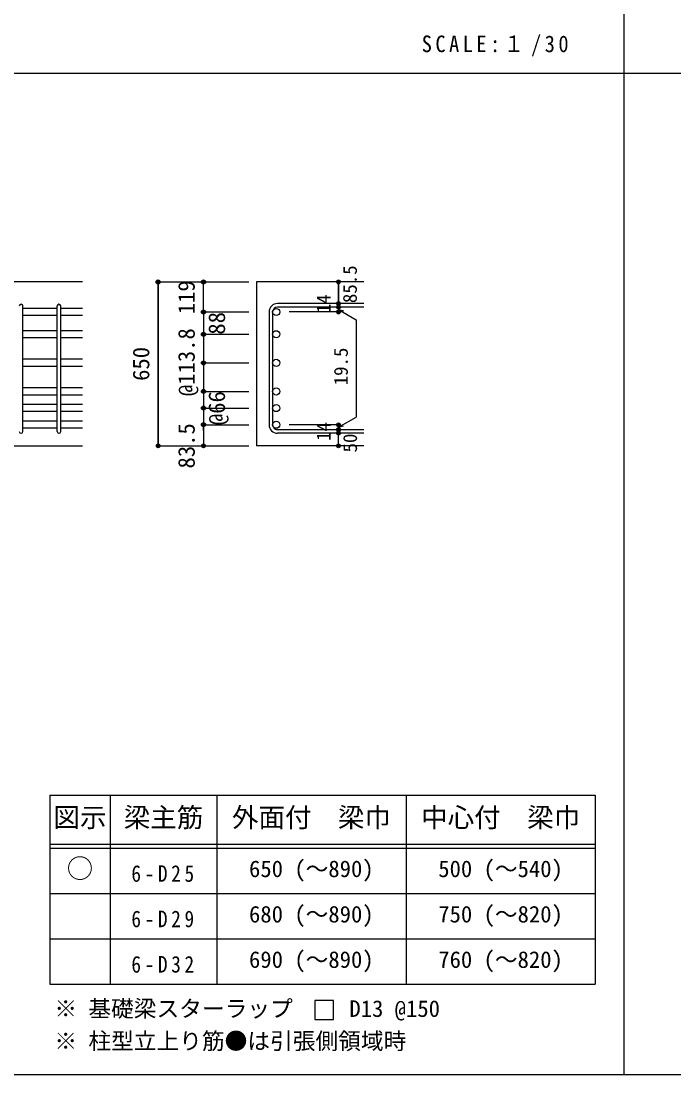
# Model space of a CAD drawing. Units: millimetres at full size, sheet at 1:30, with parts at other scales. Extents: x -5973 to 5954, y -4195 to 4201.
# Drawn here: x -3514 to -927, y -4195 to -15 of the extents above; entities that cross this region are included whole.
import ezdxf
from ezdxf.enums import TextEntityAlignment as Align

# ---------------------------------------------------------------- set-up
doc = ezdxf.new("R2010")
doc.units = ezdxf.units.MM
doc.header["$LTSCALE"] = 30
doc.header["$PDMODE"] = 32
doc.header["$PDSIZE"] = 15
for name, color, linetype in [('0-1_躯体線', 2, 'Continuous'), ('0-5_基礎梁筋', 7, 'Continuous'), ('0-6_スタラップ筋', 7, 'Continuous'), ('0-D_寸法', 4, 'Continuous'), ('6-7_文字', 7, 'Continuous'), ('6-E_枠', 7, 'Continuous'), ('F-0_枠', 6, 'Continuous')]:
    doc.layers.add(name, color=color, linetype=linetype)
doc.styles.add('ＭＳ ゴシック', font='')
doc.styles.get('ＭＳ ゴシック').set_extended_font_data('MS Gothic')

msp = doc.modelspace()

# ---------------------------------------------------------------- linework, layer by layer
at = {"layer": '0-1_躯体線'}
for p, q in [((-3270.8, -1049.89), (-4920.8, -1049.89)), ((-2155.8, -1049.89), (-2580.8, -1049.89)), ((-2580.8, -1049.89), (-2580.8, -1699.89)), ((-3670.8, -1699.89), (-3270.8, -1699.89)), ((-2155.8, -1699.89), (-2580.8, -1699.89))]:
    msp.add_line(p, q, dxfattribs=at)
at = {"layer": '0-5_基礎梁筋'}
for p, q in [((-3370.8, -1155.09), (-3506.8, -1155.09)), ((-3270.8, -1155.09), (-3356.8, -1155.09)), ((-3370.8, -1183.09), (-3506.8, -1183.09)), ((-3270.8, -1183.09), (-3356.8, -1183.09)), ((-3370.8, -1243.39), (-3506.8, -1243.39)), ((-3270.8, -1243.39), (-3356.8, -1243.39)), ((-3370.8, -1271.39), (-3506.8, -1271.39)), ((-3270.8, -1271.39), (-3356.8, -1271.39)), ((-3370.8, -1356.89), (-3506.8, -1356.89)), ((-3270.8, -1356.89), (-3356.8, -1356.89)), ((-3370.8, -1384.89), (-3506.8, -1384.89)), ((-3270.8, -1384.89), (-3356.8, -1384.89)), ((-3370.8, -1470.39), (-3506.8, -1470.39)), ((-3370.8, -1498.39), (-3506.8, -1498.39)), ((-3270.8, -1470.39), (-3356.8, -1470.39)), ((-3270.8, -1498.39), (-3356.8, -1498.39)), ((-3370.8, -1536.39), (-3506.8, -1536.39)), ((-3270.8, -1536.39), (-3356.8, -1536.39)), ((-3370.8, -1564.39), (-3506.8, -1564.39)), ((-3270.8, -1564.39), (-3356.8, -1564.39)), ((-3370.8, -1602.39), (-3506.8, -1602.39)), ((-3270.8, -1602.39), (-3356.8, -1602.39)), ((-3370.8, -1630.39), (-3506.8, -1630.39)), ((-3270.8, -1630.39), (-3356.8, -1630.39))]:
    msp.add_line(p, q, dxfattribs=at)
at = {"layer": '0-5_基礎梁筋', "color": 3}
for centre in [(-2502.8, -1169.09), (-2502.8, -1257.39), (-2502.8, -1370.89), (-2502.8, -1484.39), (-2502.8, -1550.39), (-2502.8, -1616.39)]:
    msp.add_circle(centre, 14, dxfattribs=at)
at = {"layer": '0-6_スタラップ筋'}
for p, q in [((-3506.8, -1642.89), (-3506.8, -1145.09)), ((-3370.8, -1642.89), (-3370.8, -1145.09)), ((-3356.8, -1642.89), (-3356.8, -1145.09)), ((-2530.8, -1169.09), (-2530.8, -1616.39)), ((-2516.8, -1169.09), (-2516.8, -1616.39)), ((-2155.8, -1135.59), (-2497.3, -1135.59)), ((-2155.8, -1149.59), (-2497.3, -1149.59)), ((-2155.8, -1635.89), (-2497.3, -1635.89)), ((-2155.8, -1649.89), (-2497.3, -1649.89))]:
    msp.add_line(p, q, dxfattribs=at)
for centre, radius, start, end in [((-3513.8, -1145.09), 7, 0, 180), ((-3363.8, -1145.09), 7, 0, 180), ((-2497.3, -1169.09), 33.5, 90, 180), ((-2497.3, -1169.09), 19.5, 90, 180), ((-2497.3, -1616.39), 33.5, 180, 270), ((-2497.3, -1616.39), 19.5, 180, 270), ((-3513.8, -1642.89), 7, 180, 0), ((-3363.8, -1642.89), 7, 180, 0)]:
    msp.add_arc(centre, radius, start, end, dxfattribs=at)
at = {"layer": '0-D_寸法'}
for p, q in [((-2970.8, -1049.89), (-2970.8, -1699.89)), ((-2970.8, -1049.89), (-2790.8, -1049.89)), ((-2970.8, -1049.89), (-2790.8, -1049.89)), ((-2970.8, -1699.89), (-2970.8, -1049.89)), ((-2790.8, -1049.89), (-2610.8, -1049.89)), ((-2790.8, -1049.89), (-2610.8, -1049.89)), ((-2790.8, -1169.09), (-2790.8, -1049.89)), ((-2790.8, -1169.09), (-2790.8, -1049.89)), ((-2790.8, -1169.09), (-2610.8, -1169.09)), ((-2790.8, -1169.09), (-2610.8, -1169.09)), ((-2790.8, -1169.09), (-2790.8, -1248.59)), ((-2790.8, -1169.09), (-2790.8, -1639.36)), ((-2790.8, -1169.09), (-2790.8, -1624.89)), ((-2255.8, -1169.09), (-2451.89, -1169.09)), ((-2255.8, -1149.59), (-2255.8, -1135.59)), ((-2255.8, -1149.59), (-2255.8, -1169.09)), ((-2255.8, -1159.34), (-2236.48, -1164.52)), ((-2255.8, -1159.34), (-2185.74, -1199.79)), ((-2185.74, -1199.79), (-2185.74, -1585.7)), ((-2790.8, -1257.39), (-2610.8, -1257.39)), ((-2790.8, -1257.39), (-2610.8, -1257.39)), ((-2790.8, -1370.89), (-2610.8, -1370.89)), ((-2790.8, -1370.89), (-2610.8, -1370.89)), ((-2790.8, -1484.39), (-2610.8, -1484.39)), ((-2790.8, -1484.39), (-2610.8, -1484.39)), ((-2790.8, -1550.39), (-2610.8, -1550.39)), ((-2255.8, -1626.14), (-2185.74, -1585.7)), ((-2790.8, -1616.39), (-2610.8, -1616.39)), ((-2790.8, -1639.36), (-2790.8, -1616.39)), ((-2790.8, -1616.39), (-2790.8, -1699.89)), ((-2255.8, -1616.39), (-2451.89, -1616.39)), ((-2255.8, -1635.89), (-2255.8, -1616.39)), ((-2255.8, -1626.14), (-2236.48, -1620.97)), ((-2255.8, -1649.89), (-2255.8, -1635.89)), ((-2255.8, -1699.89), (-2255.8, -1649.89)), ((-2970.8, -1699.89), (-2790.8, -1699.89)), ((-2790.8, -1699.89), (-2610.8, -1699.89))]:
    msp.add_line(p, q, dxfattribs=at)
msp.add_lwpolyline([(-2255.8, -1049.89), (-2255.8, -1135.59), (-2255.8, -1049.89)], dxfattribs=at)
for centre, radius in [((-2970.8, -1049.89), 8), ((-2970.8, -1049.89), 7.2), ((-2970.8, -1049.89), 6.4), ((-2970.8, -1049.89), 5.6), ((-2790.8, -1049.89), 8), ((-2790.8, -1049.89), 7.2), ((-2790.8, -1049.89), 6.4), ((-2790.8, -1049.89), 5.6), ((-2970.8, -1049.89), 4.8), ((-2970.8, -1049.89), 4), ((-2970.8, -1049.89), 3.2), ((-2970.8, -1049.89), 2.4), ((-2970.8, -1049.89), 1.6), ((-2970.8, -1049.89), 0.8), ((-2790.8, -1049.89), 4.8), ((-2790.8, -1049.89), 4), ((-2790.8, -1049.89), 3.2), ((-2790.8, -1049.89), 2.4), ((-2790.8, -1049.89), 1.6), ((-2790.8, -1049.89), 0.8), ((-2255.8, -1049.89), 4), ((-2255.8, -1049.89), 3.6), ((-2255.8, -1049.89), 3.2), ((-2255.8, -1049.89), 2.8), ((-2255.8, -1049.89), 2.4), ((-2255.8, -1049.89), 2), ((-2255.8, -1049.89), 1.6), ((-2255.8, -1049.89), 1.2), ((-2255.8, -1049.89), 0.8), ((-2255.8, -1049.89), 0.4), ((-2790.8, -1169.09), 8), ((-2790.8, -1169.09), 7.2), ((-2790.8, -1169.09), 6.4), ((-2790.8, -1169.09), 5.6), ((-2790.8, -1169.09), 4.8), ((-2790.8, -1169.09), 4), ((-2790.8, -1169.09), 3.2), ((-2790.8, -1169.09), 2.4), ((-2790.8, -1169.09), 1.6), ((-2790.8, -1169.09), 0.8), ((-2255.8, -1135.59), 4), ((-2255.8, -1149.59), 4), ((-2255.8, -1169.09), 4), ((-2255.8, -1135.59), 3.6), ((-2255.8, -1149.59), 3.6), ((-2255.8, -1169.09), 3.6), ((-2255.8, -1135.59), 3.2), ((-2255.8, -1149.59), 3.2), ((-2255.8, -1169.09), 3.2), ((-2255.8, -1135.59), 2.8), ((-2255.8, -1149.59), 2.8), ((-2255.8, -1169.09), 2.8), ((-2255.8, -1135.59), 2.4), ((-2255.8, -1149.59), 2.4), ((-2255.8, -1169.09), 2.4), ((-2255.8, -1135.59), 2), ((-2255.8, -1149.59), 2), ((-2255.8, -1169.09), 2), ((-2255.8, -1135.59), 1.6), ((-2255.8, -1149.59), 1.6), ((-2255.8, -1169.09), 1.6), ((-2255.8, -1135.59), 1.2), ((-2255.8, -1149.59), 1.2), ((-2255.8, -1169.09), 1.2), ((-2255.8, -1135.59), 0.8), ((-2255.8, -1149.59), 0.8), ((-2255.8, -1169.09), 0.8), ((-2255.8, -1135.59), 0.4), ((-2255.8, -1149.59), 0.4), ((-2255.8, -1169.09), 0.4), ((-2790.8, -1257.39), 8), ((-2790.8, -1257.39), 7.2), ((-2790.8, -1257.39), 6.4), ((-2790.8, -1257.39), 5.6), ((-2790.8, -1257.39), 4.8), ((-2790.8, -1257.39), 4), ((-2790.8, -1257.39), 3.2), ((-2790.8, -1257.39), 2.4), ((-2790.8, -1257.39), 1.6), ((-2790.8, -1257.39), 0.8), ((-2790.8, -1370.89), 8), ((-2790.8, -1370.89), 7.2), ((-2790.8, -1370.89), 6.4), ((-2790.8, -1370.89), 5.6), ((-2790.8, -1370.89), 4.8), ((-2790.8, -1370.89), 4), ((-2790.8, -1370.89), 3.2), ((-2790.8, -1370.89), 2.4), ((-2790.8, -1370.89), 1.6), ((-2790.8, -1370.89), 0.8), ((-2790.8, -1484.39), 8), ((-2790.8, -1484.39), 7.2), ((-2790.8, -1484.39), 6.4), ((-2790.8, -1484.39), 5.6), ((-2790.8, -1484.39), 4.8), ((-2790.8, -1484.39), 4), ((-2790.8, -1484.39), 3.2), ((-2790.8, -1484.39), 2.4), ((-2790.8, -1484.39), 1.6), ((-2790.8, -1484.39), 0.8), ((-2790.8, -1550.39), 8), ((-2790.8, -1550.39), 7.2), ((-2790.8, -1550.39), 6.4), ((-2790.8, -1550.39), 5.6), ((-2790.8, -1550.39), 4.8), ((-2790.8, -1550.39), 4), ((-2790.8, -1550.39), 3.2), ((-2790.8, -1550.39), 2.4), ((-2790.8, -1550.39), 1.6), ((-2790.8, -1550.39), 0.8), ((-2790.8, -1616.39), 8), ((-2790.8, -1616.39), 7.2), ((-2790.8, -1616.39), 6.4), ((-2790.8, -1616.39), 5.6), ((-2790.8, -1616.39), 4.8), ((-2790.8, -1616.39), 4), ((-2790.8, -1616.39), 3.2), ((-2790.8, -1616.39), 2.4), ((-2790.8, -1616.39), 1.6), ((-2790.8, -1616.39), 0.8), ((-2255.8, -1616.39), 4), ((-2255.8, -1616.39), 3.6), ((-2255.8, -1616.39), 3.2), ((-2255.8, -1616.39), 2.8), ((-2255.8, -1616.39), 2.4), ((-2255.8, -1616.39), 2), ((-2255.8, -1616.39), 1.6), ((-2255.8, -1616.39), 1.2), ((-2255.8, -1616.39), 0.8), ((-2255.8, -1616.39), 0.4), ((-2255.8, -1635.89), 4), ((-2255.8, -1649.89), 4), ((-2255.8, -1635.89), 3.6), ((-2255.8, -1649.89), 3.6), ((-2255.8, -1635.89), 3.2), ((-2255.8, -1649.89), 3.2), ((-2255.8, -1635.89), 2.8), ((-2255.8, -1649.89), 2.8), ((-2255.8, -1635.89), 2.4), ((-2255.8, -1649.89), 2.4), ((-2255.8, -1635.89), 2), ((-2255.8, -1649.89), 2), ((-2255.8, -1635.89), 1.6), ((-2255.8, -1649.89), 1.6), ((-2255.8, -1635.89), 1.2), ((-2255.8, -1649.89), 1.2), ((-2255.8, -1635.89), 0.8), ((-2255.8, -1649.89), 0.8), ((-2255.8, -1635.89), 0.4), ((-2255.8, -1649.89), 0.4), ((-2970.8, -1699.89), 7.2), ((-2970.8, -1699.89), 6.4), ((-2970.8, -1699.89), 5.6), ((-2970.8, -1699.89), 4.8), ((-2970.8, -1699.89), 4), ((-2970.8, -1699.89), 3.2), ((-2970.8, -1699.89), 2.4), ((-2970.8, -1699.89), 1.6), ((-2970.8, -1699.89), 0.8), ((-2790.8, -1699.89), 7.2), ((-2790.8, -1699.89), 6.4), ((-2790.8, -1699.89), 5.6), ((-2790.8, -1699.89), 4.8), ((-2790.8, -1699.89), 4), ((-2790.8, -1699.89), 3.2), ((-2790.8, -1699.89), 2.4), ((-2790.8, -1699.89), 1.6), ((-2790.8, -1699.89), 0.8), ((-2255.8, -1699.89), 4), ((-2255.8, -1699.89), 3.6), ((-2255.8, -1699.89), 3.2), ((-2255.8, -1699.89), 2.8), ((-2255.8, -1699.89), 2.4), ((-2255.8, -1699.89), 2), ((-2255.8, -1699.89), 1.6), ((-2255.8, -1699.89), 1.2), ((-2255.8, -1699.89), 0.8), ((-2255.8, -1699.89), 0.4)]:
    msp.add_circle(centre, radius, dxfattribs=at)
at = {"layer": '0-D_寸法', "color": 7}
for p in [(-2970.8, -1049.89), (-2790.8, -1049.89), (-2255.8, -1049.89), (-2255.8, -1135.59), (-2790.8, -1169.09), (-2255.8, -1149.59), (-2255.8, -1169.09), (-2790.8, -1257.39), (-2790.8, -1370.89), (-2790.8, -1484.39), (-2790.8, -1550.39), (-2790.8, -1616.39), (-2255.8, -1616.39), (-2255.8, -1616.39), (-2255.8, -1635.89), (-2255.8, -1649.89), (-2970.8, -1699.89), (-2790.8, -1699.89), (-2255.8, -1699.89)]:
    msp.add_point(p, dxfattribs=at)
at = {"layer": '6-7_文字'}
msp.add_lwpolyline([(-2350.25, -3975.28), (-2275.25, -3975.28), (-2275.25, -3900.28), (-2350.25, -3900.28)], close=True, dxfattribs=at)
at = {"layer": '6-E_枠', "color": 3}
for p, q in [((-3400.52, -3085.43), (-3400.52, -3835.43)), ((-3400.52, -3085.43), (-1238, -3085.43)), ((-1238, -3085.43), (-1238, -3835.43)), ((-3400.52, -3835.43), (-1238, -3835.43))]:
    msp.add_line(p, q, dxfattribs=at)
at = {"layer": '6-E_枠'}
for p, q in [((-3160.52, -3085.43), (-3160.52, -3835.43)), ((-2738, -3085.43), (-2738, -3835.43)), ((-1988, -3085.43), (-1988, -3835.43)), ((-3400.52, -3280.43), (-1238, -3280.43)), ((-3400.52, -3295.43), (-1238, -3295.43)), ((-3400.52, -3475.43), (-1238, -3475.43)), ((-3400.52, -3655.43), (-1238, -3655.43))]:
    msp.add_line(p, q, dxfattribs=at)
at = {"layer": 'F-0_枠', "color": 2}
for p, q in [((-1124.64, 4201.15), (-1124.64, -4195.24)), ((-5972.88, -222.05), (3723.6, -222.05))]:
    msp.add_line(p, q, dxfattribs=at)
at = {"layer": 'F-0_枠'}
msp.add_line((5954.1, -4195.24), (-5972.88, -4195.24), dxfattribs=at)

# ---------------------------------------------------------------- texts
at = {"layer": '0-D_寸法', "style": 'ＭＳ ゴシック'}
for s, height, p in [('85.5', 54.99, (-2166.68, -1133.8)), ('119', 65.98, (-2805.8, -1178.24)), ('14', 54.99, (-2271.03, -1174.26)), ('88', 65.98, (-2685.67, -1258.93)), ('@113.8', 65.98, (-2805.8, -1502.74)), ('650', 65.98, (-2985.8, -1442.39)), ('19.5', 54.99, (-2202.45, -1459.97)), ('@66', 65.98, (-2685.8, -1617.89)), ('83.5', 65.98, (-2805.8, -1789.89)), ('14', 54.99, (-2271.06, -1680.57)), ('50', 54.99, (-2166.05, -1726.38))]:
    msp.add_text(s, height=height, rotation=90, dxfattribs=at).set_placement(p, align=Align.BOTTOM_LEFT)
at = {"layer": '6-7_文字', "color": 2, "style": 'ＭＳ ゴシック'}
for s, p in [('図示', (-3385.52, -3235.43)), ('梁主筋', (-3106.76, -3235.43)), ('外面付\u3000梁巾', (-2678, -3235.43)), ('中心付\u3000梁巾', (-1928, -3235.43)), ('○', (-3333.02, -3437.93))]:
    msp.add_text(s, height=76.98, dxfattribs=at).set_placement(p, align=Align.BOTTOM_LEFT)
at = {"layer": '6-7_文字', "style": 'ＭＳ ゴシック'}
for s, p in [('650 (～890)', (-2610.5, -3430.43)), ('500 (～540)', (-1860.5, -3430.43)), ('680 (～890)', (-2610.5, -3610.43)), ('750 (～820)', (-1860.5, -3610.43)), ('690 (～890)', (-2610.5, -3790.43)), ('760 (～820)', (-1860.5, -3790.43)), ('※ 基礎梁スターラップ     D13 @150', (-3381.96, -3985.01)), ('※ 柱型立上り筋●は引張側領域時', (-3381.96, -4113.51))]:
    msp.add_text(s, height=65.98, dxfattribs=at).set_placement(p, align=Align.BOTTOM_LEFT)
at = {"layer": '6-7_文字', "color": 2, "insert": (-1925.98, -154.55), "char_height": 65.98, "attachment_point": 7, "style": 'ＭＳ ゴシック'}
msp.add_mtext('\\T1.34;\\W0.9;SCALE:１/30', dxfattribs=at)
at = {"layer": '6-7_文字', "char_height": 65.98, "attachment_point": 7, "style": 'ＭＳ ゴシック'}
for s, insert in [('\\T1.38;\\W0.85;6-D25', (-3076.76, -3430.43)), ('\\T1.38;\\W0.85;6-D29', (-3076.76, -3610.43)), ('\\T1.38;\\W0.85;6-D32', (-3076.76, -3790.43))]:
    msp.add_mtext(s, dxfattribs=dict(at, insert=insert))

doc.saveas('drawing.dxf')
